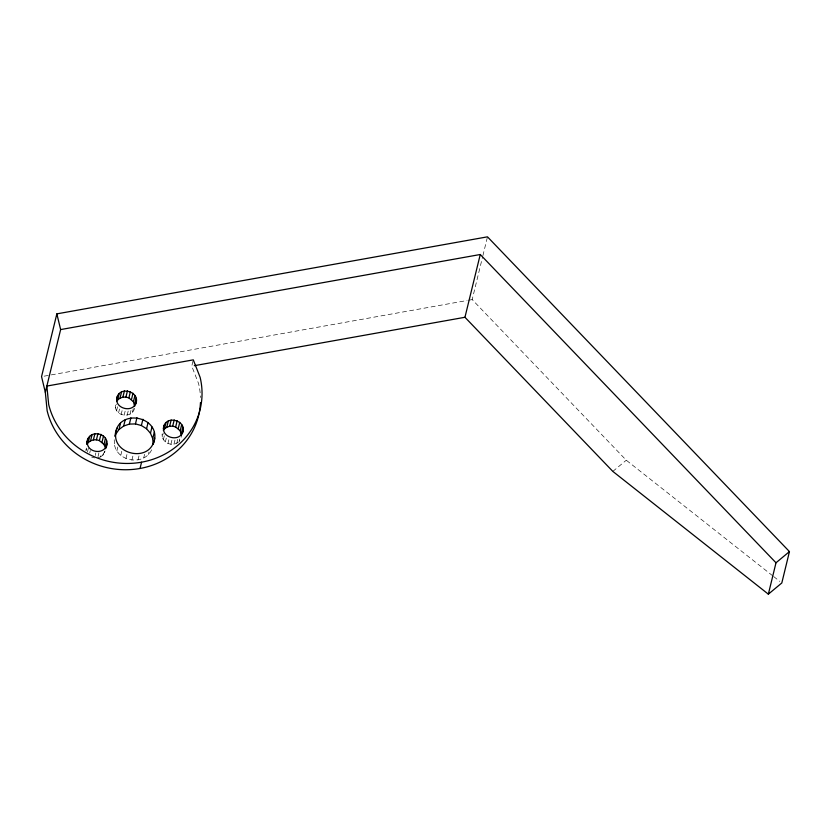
<?xml version="1.0" encoding="UTF-8"?>
<svg xmlns="http://www.w3.org/2000/svg" width="831" height="831" viewBox="0 0 831 831"><rect width="100%" height="100%" fill="white"/><g stroke="black" fill="none" stroke-linecap="round" stroke-linejoin="round"><path stroke-width="0.62" stroke-dasharray="4.16 3.12" d="M86.632 448.065L86.019 450.568L86.32 445.883M87.452 452.002L88.377 448.241M89.717 453.009L90.33 450.495M95.274 455.419L95.877 452.905M98.016 456.583L98.931 452.822M97.705 457.839L100.551 456.873L101.465 453.103M100.551 456.873L102.899 455.118L103.813 451.358M102.899 455.118L105.142 450.246M134.508 408.218C132.7 417.816 117.42 417.11 115.499 407.865L116.413 404.095M116.631 410.556L117.555 406.785M118.594 412.81L119.508 409.039M121.17 414.42L122.095 410.649M151.637 449.831C144.282 465.661 118.386 462.213 114.605 445.458L115.218 442.944M124.141 415.22L125.367 410.192M116.88 450.838L117.794 447.068M127.195 415.126L128.41 410.109M130.031 414.16L130.945 410.4M120.786 455.357L122.012 450.329M132.378 412.415L133.303 408.644M125.959 458.567L127.185 453.549M131.89 460.166L133.116 455.149M137.998 459.99L139.213 454.973M143.67 458.058L144.594 454.297M148.375 454.557L148.988 452.054M178.364 442.071C173.17 446.714 163.884 443.681 162.263 436.929L163.188 433.169M163.395 439.62L164.32 435.86M165.359 441.884L166.273 438.114M167.945 443.484L168.859 439.724M170.906 444.284L172.131 439.267M192.989 361.121L191.764 366.139L198.599 383.642A77.958 72.235 13.7 0 1 200.479 397.509M173.959 444.201L175.185 439.173M176.795 443.235L177.709 439.464M179.756 438.976L179.143 441.479L181.532 436.379M772.653 575.758L626.283 460.229L472.185 299.596L482.582 256.924M482.894 255.668L487.485 236.835M104.529 452.76L105.028 450.932M612.831 471.406L626.283 460.229M44.105 376.173L467.074 300.51M468.352 300.282L472.185 299.596M91.69 457.123L94.661 457.923M773.671 576.558L779.769 581.378M162.066 434.073L162.263 436.929M115.301 405.009L115.499 407.865M114.211 439.744L114.605 445.458"/><path stroke-width="1.25" d="M194.319 365.682L464.955 317.276L612.831 471.406L768.353 594.165L781.805 582.978L789.45 551.597L487.485 236.835L56.851 313.869L41.55 376.63L45.331 392.336L47.138 410.732A77.958 72.235 13.7 0 0 130 469.629A77.958 72.235 13.7 0 0 200.458 402.547M45.331 392.336L60.632 329.575L56.851 313.869M86.736 443.951C87.058 426.802 113.473 433.346 105.589 448.761M86.871 443.712L88.096 438.695M87.11 444.18L88.2 442.611L89.727 436.337M88.2 442.611L90.548 440.856L92.075 434.582M90.548 440.856L93.384 439.89L94.921 433.616M93.384 439.89L96.438 439.807L97.965 433.533M106.607 440.887L105.08 447.161L103.948 444.471L99.398 440.607L100.935 434.333M101.984 442.217L103.522 435.932M103.948 444.471L105.475 438.197M116.662 399.753C117.285 384.628 142.184 391.318 135.37 404.801M116.589 401.477L117.68 399.898L119.207 393.624M117.68 399.898L120.028 398.153L121.555 391.879M120.028 398.153L122.874 397.187L124.401 390.913M115.125 435.974C116.693 406.047 164.517 416.767 153.133 444.346L152.738 438.633L154.265 432.359M122.874 397.187L125.917 397.093L127.455 390.819M115.114 436.452L115.706 434.26L118.968 429.534L120.505 423.259M134.695 406.359L133.427 401.757L128.888 397.893L130.415 391.619M118.968 429.534L123.674 426.033L125.201 419.759M131.475 399.503L133.002 393.229M133.427 401.757L134.954 395.483M123.674 426.033L129.356 424.101L130.883 417.827M134.56 404.448L136.087 398.174M129.356 424.101L135.453 423.924L136.98 417.65M152.738 438.633L150.463 433.263L146.557 428.744L141.384 425.524L142.911 419.25M146.557 428.744L148.084 422.46M140.034 468.476L141.561 462.192A77.958 72.235 13.7 0 0 200.126 377.357L193.291 359.865L46.858 386.062L48.676 404.458A77.958 72.235 13.7 0 0 141.561 462.192M150.463 433.263L152 426.978M163.427 428.817C164.05 413.703 188.949 420.382 182.145 433.865M163.364 430.541L164.445 428.973L165.971 422.699M164.445 428.973L166.792 427.217L168.329 420.943M166.792 427.217L169.638 426.251L171.165 419.977M169.638 426.251L172.682 426.168L174.219 419.894M181.459 435.423L180.192 430.832L175.653 426.968L177.18 420.694M178.239 428.578L179.766 422.293M180.192 430.832L181.719 424.558M181.324 433.522L182.862 427.248M464.955 317.276L480.256 254.504L60.632 329.575M768.353 594.165L775.998 562.784L789.45 551.597M117.576 395.982C111.998 408.499 134.757 414.596 136.294 401.03M106.815 443.744C105.579 455.554 86.092 453.04 87.348 441.438M117.244 427.986C106.545 453.456 150.982 465.329 154.67 438.072M164.341 425.057C158.763 437.563 181.532 443.671 183.059 430.105M125.917 397.093L128.888 397.893M172.682 426.168L175.653 426.968M135.453 423.924L141.384 425.524M96.438 439.807L99.398 440.607M480.256 254.504L775.998 562.784"/></g></svg>
